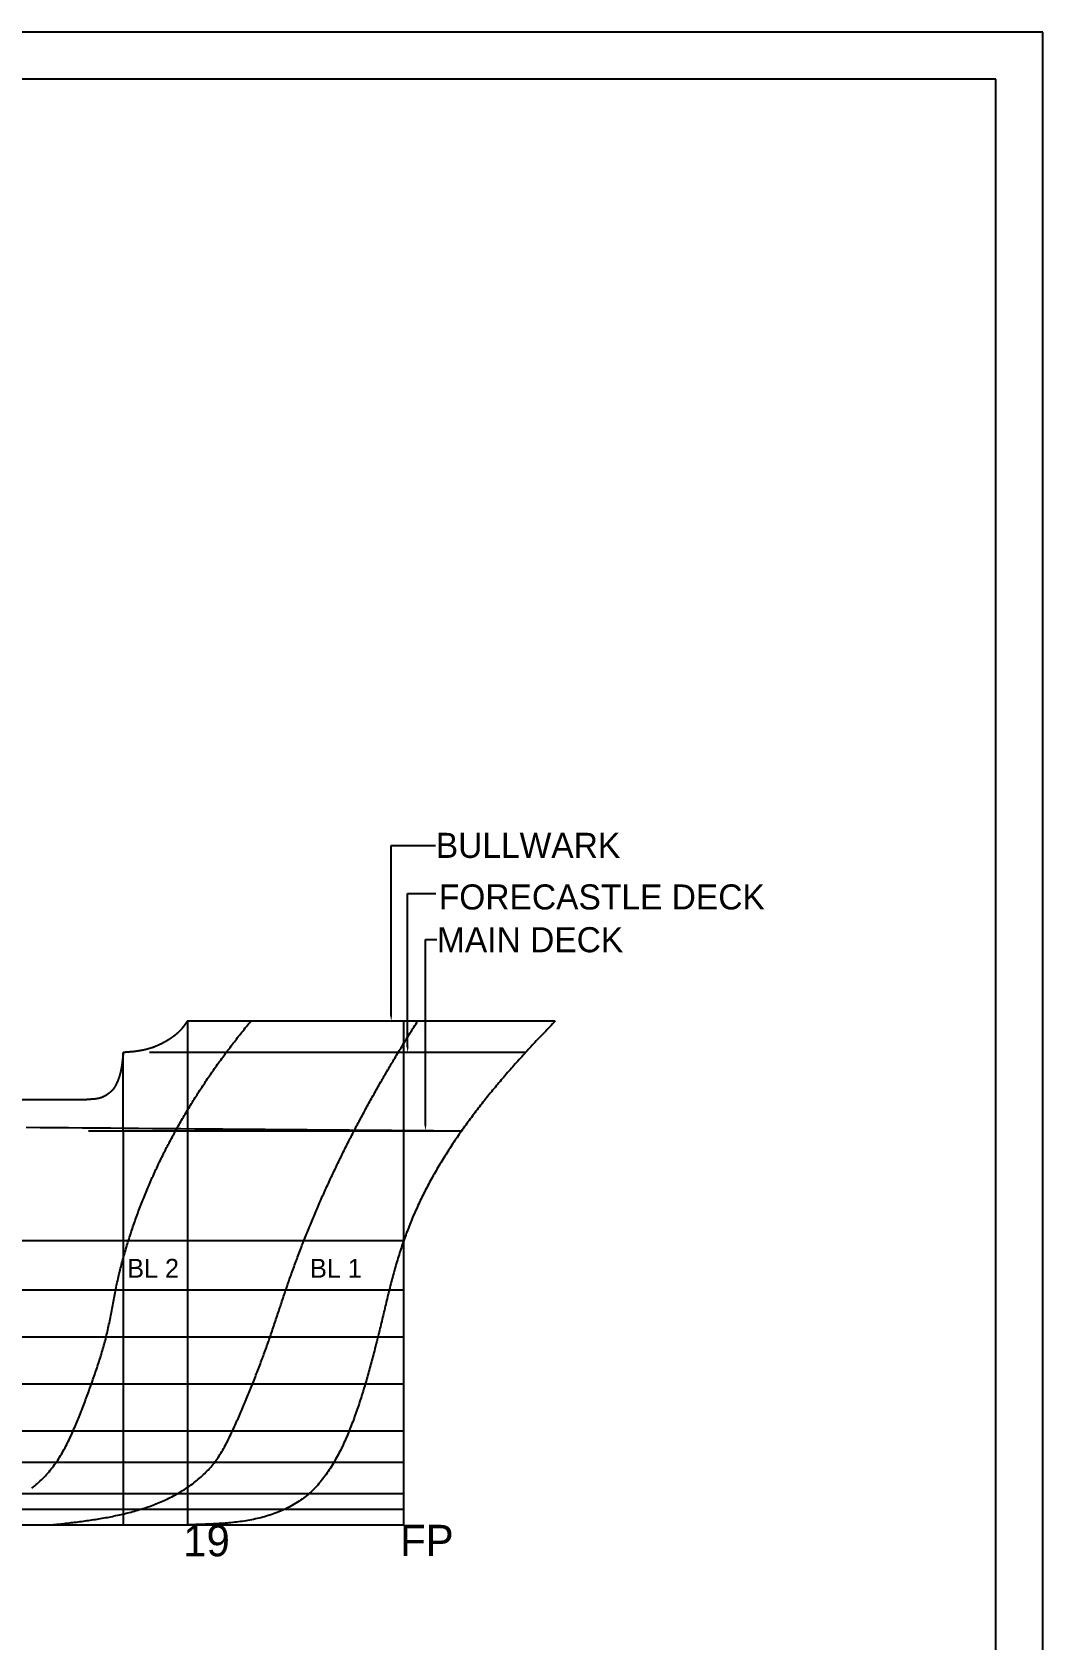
# Model space of a CAD drawing. Extents: x 3 to 181, y 2 to 128.
# Drawn here: x 149.1 to 181.3, y 76.7 to 128.1 of the extents above; entities that cross this region are included whole.
import ezdxf

# ---------------------------------------------------------------- set-up
doc = ezdxf.new("R2010")
doc.units = 0
doc.linetypes.add('ACAD_ISO02W100', pattern=[15, 12, -3])
doc.layers.get('0').update_dxf_attribs({"linetype": 'CONTINUOUS'})

# ---------------------------------------------------------------- blocks, each defined once
blk = doc.blocks.new('*U1011')
blk.add_text('MAIN DECK', height=0.8).set_placement((162.015, 98.691))
blk = doc.blocks.new('*U1012')
blk.add_text('FORECASTLE DECK', height=0.79998).set_placement((162.073, 100.056))
blk = doc.blocks.new('*U1013')
blk.add_text('BULLWARK', height=0.8).set_placement((161.978, 101.702))

msp = doc.modelspace()

# ---------------------------------------------------------------- linework, layer by layer
for p, q in [((181.343, 128.051), (2.993, 128.051)), ((181.343, 1.901), (181.343, 128.051)), ((179.843, 126.551), (4.493, 126.551)), ((179.843, 3.401), (179.843, 126.551)), ((165.791, 96.493), (154.048, 96.493)), ((154.073, 80.42), (154.073, 96.493)), ((160.955, 80.42), (160.955, 96.493)), ((152.009, 93.993), (152.009, 95.493)), ((152.009, 92.993), (152.009, 95.493)), ((105.901, 93.993), (150.847, 93.993)), ((152.009, 92.993), (152.009, 80.42)), ((105.901, 89.492), (160.955, 89.492)), ((105.901, 87.922), (160.955, 87.922)), ((105.901, 86.422), (160.955, 86.422)), ((105.901, 84.92), (160.955, 84.92)), ((105.901, 83.42), (160.955, 83.42)), ((105.901, 82.42), (160.955, 82.42)), ((105.901, 81.42), (160.955, 81.42)), ((105.901, 80.92), (160.955, 80.92)), ((105.901, 80.42), (160.955, 80.42))]:
    msp.add_line(p, q)
at = {"linetype": 'BYBLOCK'}
for p, q in [((160.555, 102.095), (161.97, 102.095)), ((161.08, 100.563), (161.983, 100.563)), ((161.648, 99.098), (162.008, 99.098))]:
    msp.add_line(p, q, dxfattribs=at)
at = {"linetype": 'ACAD_ISO02W100'}
for p, q in [((164.843, 95.493), (152.009, 95.493)), ((105.901, 92.993), (162.802, 92.993))]:
    msp.add_line(p, q, dxfattribs=at)
at = {"linetype": 'BYBLOCK'}
for points in [[(160.555, 96.673), (160.555, 102.095)], [(161.08, 95.673), (161.08, 100.563)], [(161.648, 93.173), (161.648, 99.098)]]:
    msp.add_lwpolyline(points, dxfattribs=at)
for points in [[(149.097, 81.595, 0), (149.143, 81.631, 0), (149.188, 81.667, 0), (149.232, 81.704, 0), (149.276, 81.742, 0), (149.319, 81.781, 0), (149.361, 81.82, 0), (149.403, 81.86, 0), (149.444, 81.901, 0), (149.484, 81.942, 0), (149.524, 81.984, 0), (149.563, 82.027, 0), (149.602, 82.07, 0), (149.64, 82.114, 0), (149.677, 82.159, 0), (149.713, 82.204, 0), (149.749, 82.249, 0), (149.784, 82.295, 0), (149.818, 82.342, 0), (149.852, 82.389, 0), (149.885, 82.436, 0), (149.917, 82.484, 0), (149.948, 82.532, 0), (149.979, 82.581, 0), (150.009, 82.629, 0), (150.039, 82.679, 0), (150.068, 82.728, 0), (150.096, 82.778, 0), (150.124, 82.829, 0), (150.151, 82.879, 0), (150.178, 82.93, 0), (150.204, 82.981, 0), (150.23, 83.032, 0), (150.255, 83.083, 0), (150.28, 83.135, 0), (150.305, 83.187, 0), (150.329, 83.239, 0), (150.353, 83.291, 0), (150.377, 83.343, 0), (150.401, 83.396, 0), (150.424, 83.448, 0), (150.447, 83.501, 0), (150.469, 83.553, 0), (150.492, 83.606, 0), (150.514, 83.659, 0), (150.536, 83.712, 0), (150.558, 83.765, 0), (150.58, 83.818, 0), (150.601, 83.871, 0), (150.623, 83.924, 0), (150.644, 83.977, 0), (150.665, 84.031, 0), (150.686, 84.084, 0), (150.706, 84.138, 0), (150.727, 84.191, 0), (150.747, 84.245, 0), (150.768, 84.298, 0), (150.788, 84.352, 0), (150.808, 84.406, 0), (150.828, 84.46, 0), (150.847, 84.513, 0), (150.867, 84.567, 0), (150.887, 84.621, 0), (150.906, 84.675, 0), (150.926, 84.729, 0), (150.945, 84.783, 0), (150.964, 84.837, 0), (150.984, 84.891, 0), (151.003, 84.945, 0), (151.022, 85, 0), (151.041, 85.054, 0), (151.06, 85.108, 0), (151.079, 85.162, 0), (151.098, 85.216, 0), (151.117, 85.271, 0), (151.135, 85.325, 0), (151.154, 85.379, 0), (151.172, 85.434, 0), (151.19, 85.488, 0), (151.208, 85.543, 0), (151.226, 85.597, 0), (151.244, 85.652, 0), (151.261, 85.707, 0), (151.278, 85.761, 0), (151.295, 85.816, 0), (151.312, 85.871, 0), (151.329, 85.926, 0), (151.345, 85.981, 0), (151.361, 86.036, 0), (151.377, 86.091, 0), (151.392, 86.146, 0), (151.407, 86.201, 0), (151.422, 86.257, 0), (151.437, 86.312, 0), (151.451, 86.368, 0), (151.465, 86.423, 0), (151.478, 86.479, 0), (151.491, 86.534, 0), (151.504, 86.59, 0), (151.517, 86.646, 0), (151.529, 86.702, 0), (151.541, 86.758, 0), (151.553, 86.814, 0), (151.565, 86.87, 0), (151.576, 86.926, 0), (151.587, 86.982, 0), (151.599, 87.038, 0), (151.609, 87.095, 0), (151.62, 87.151, 0), (151.631, 87.207, 0), (151.642, 87.264, 0), (151.652, 87.32, 0), (151.663, 87.376, 0), (151.674, 87.433, 0), (151.684, 87.489, 0), (151.695, 87.546, 0), (151.705, 87.602, 0), (151.716, 87.659, 0), (151.727, 87.715, 0), (151.738, 87.771, 0), (151.749, 87.828, 0), (151.76, 87.884, 0), (151.771, 87.94, 0), (151.783, 87.996, 0), (151.794, 88.053, 0), (151.806, 88.109, 0), (151.819, 88.165, 0), (151.831, 88.221, 0), (151.844, 88.277, 0), (151.856, 88.333, 0), (151.87, 88.389, 0), (151.883, 88.445, 0), (151.897, 88.501, 0), (151.91, 88.556, 0), (151.924, 88.612, 0), (151.939, 88.668, 0), (151.953, 88.723, 0), (151.968, 88.779, 0), (151.983, 88.834, 0), (151.998, 88.89, 0), (152.013, 88.945, 0), (152.028, 89, 0), (152.044, 89.055, 0), (152.06, 89.111, 0), (152.076, 89.166, 0), (152.092, 89.221, 0), (152.108, 89.275, 0), (152.125, 89.33, 0), (152.142, 89.385, 0), (152.158, 89.439, 0), (152.175, 89.494, 0), (152.193, 89.548, 0), (152.21, 89.603, 0), (152.227, 89.657, 0), (152.245, 89.711, 0), (152.263, 89.765, 0), (152.281, 89.819, 0), (152.299, 89.873, 0), (152.317, 89.927, 0), (152.336, 89.98, 0), (152.354, 90.034, 0), (152.373, 90.087, 0), (152.392, 90.141, 0), (152.411, 90.194, 0), (152.43, 90.247, 0), (152.449, 90.301, 0), (152.469, 90.354, 0), (152.488, 90.407, 0), (152.508, 90.46, 0), (152.528, 90.512, 0), (152.548, 90.565, 0), (152.568, 90.618, 0), (152.589, 90.67, 0), (152.609, 90.723, 0), (152.63, 90.775, 0), (152.651, 90.827, 0), (152.672, 90.879, 0), (152.693, 90.932, 0), (152.714, 90.984, 0), (152.735, 91.035, 0), (152.757, 91.087, 0), (152.779, 91.139, 0), (152.801, 91.191, 0), (152.823, 91.242, 0), (152.845, 91.294, 0), (152.867, 91.345, 0), (152.889, 91.397, 0), (152.912, 91.448, 0), (152.935, 91.499, 0), (152.957, 91.55, 0), (152.98, 91.601, 0), (153.003, 91.652, 0), (153.027, 91.703, 0), (153.05, 91.754, 0), (153.074, 91.805, 0), (153.097, 91.855, 0), (153.121, 91.906, 0), (153.145, 91.956, 0), (153.169, 92.006, 0), (153.193, 92.057, 0), (153.218, 92.107, 0), (153.242, 92.157, 0), (153.267, 92.207, 0), (153.292, 92.257, 0), (153.317, 92.307, 0), (153.342, 92.357, 0), (153.367, 92.406, 0), (153.392, 92.456, 0), (153.418, 92.506, 0), (153.443, 92.555, 0), (153.469, 92.604, 0), (153.495, 92.654, 0), (153.521, 92.703, 0), (153.547, 92.752, 0), (153.574, 92.801, 0), (153.6, 92.85, 0), (153.627, 92.899, 0), (153.653, 92.948, 0), (153.68, 92.997, 0), (153.707, 93.045, 0), (153.734, 93.094, 0), (153.761, 93.143, 0), (153.789, 93.191, 0), (153.816, 93.24, 0), (153.844, 93.288, 0), (153.871, 93.336, 0), (153.899, 93.384, 0), (153.927, 93.432, 0), (153.955, 93.48, 0), (153.984, 93.528, 0), (154.012, 93.576, 0), (154.04, 93.624, 0), (154.069, 93.671, 0), (154.098, 93.719, 0), (154.127, 93.767, 0), (154.156, 93.814, 0), (154.185, 93.862, 0), (154.214, 93.909, 0), (154.243, 93.956, 0), (154.273, 94.003, 0), (154.303, 94.051, 0), (154.332, 94.098, 0), (154.362, 94.145, 0), (154.392, 94.192, 0), (154.422, 94.238, 0), (154.453, 94.285, 0), (154.483, 94.332, 0), (154.513, 94.378, 0), (154.544, 94.425, 0), (154.575, 94.471, 0), (154.606, 94.518, 0), (154.637, 94.564, 0), (154.668, 94.61, 0), (154.699, 94.657, 0), (154.73, 94.703, 0), (154.762, 94.749, 0), (154.793, 94.795, 0), (154.825, 94.841, 0), (154.857, 94.886, 0), (154.889, 94.932, 0), (154.921, 94.978, 0), (154.953, 95.024, 0), (154.985, 95.069, 0), (155.018, 95.115, 0), (155.05, 95.16, 0), (155.083, 95.206, 0), (155.116, 95.251, 0), (155.148, 95.296, 0), (155.181, 95.341, 0), (155.214, 95.386, 0), (155.248, 95.431, 0), (155.281, 95.476, 0), (155.314, 95.521, 0), (155.348, 95.566, 0), (155.382, 95.611, 0), (155.415, 95.655, 0), (155.449, 95.7, 0), (155.483, 95.745, 0), (155.517, 95.789, 0), (155.552, 95.834, 0), (155.586, 95.878, 0), (155.62, 95.922, 0), (155.655, 95.967, 0), (155.689, 96.011, 0), (155.724, 96.055, 0), (155.759, 96.099, 0), (155.794, 96.143, 0), (155.829, 96.187, 0), (155.864, 96.231, 0), (155.9, 96.275, 0), (155.935, 96.318, 0), (155.971, 96.362, 0), (156.006, 96.406, 0), (156.042, 96.449, 0), (156.078, 96.493, 0)], [(149.736, 80.42, 0), (149.792, 80.426, 0), (149.847, 80.432, 0), (149.903, 80.438, 0), (149.958, 80.444, 0), (150.014, 80.451, 0), (150.069, 80.457, 0), (150.125, 80.463, 0), (150.181, 80.47, 0), (150.236, 80.476, 0), (150.292, 80.483, 0), (150.347, 80.489, 0), (150.403, 80.496, 0), (150.458, 80.503, 0), (150.513, 80.51, 0), (150.569, 80.517, 0), (150.624, 80.524, 0), (150.68, 80.531, 0), (150.735, 80.538, 0), (150.79, 80.546, 0), (150.845, 80.553, 0), (150.901, 80.561, 0), (150.956, 80.569, 0), (151.011, 80.577, 0), (151.066, 80.586, 0), (151.121, 80.594, 0), (151.176, 80.603, 0), (151.231, 80.612, 0), (151.286, 80.621, 0), (151.34, 80.63, 0), (151.395, 80.639, 0), (151.45, 80.649, 0), (151.504, 80.659, 0), (151.559, 80.669, 0), (151.613, 80.68, 0), (151.668, 80.691, 0), (151.722, 80.702, 0), (151.776, 80.713, 0), (151.831, 80.725, 0), (151.885, 80.737, 0), (151.939, 80.749, 0), (151.993, 80.761, 0), (152.047, 80.774, 0), (152.101, 80.787, 0), (152.154, 80.8, 0), (152.208, 80.814, 0), (152.261, 80.829, 0), (152.315, 80.843, 0), (152.368, 80.858, 0), (152.421, 80.873, 0), (152.475, 80.889, 0), (152.528, 80.905, 0), (152.581, 80.921, 0), (152.633, 80.938, 0), (152.686, 80.955, 0), (152.739, 80.972, 0), (152.791, 80.99, 0), (152.844, 81.009, 0), (152.896, 81.028, 0), (152.948, 81.047, 0), (153, 81.067, 0), (153.052, 81.087, 0), (153.103, 81.108, 0), (153.155, 81.129, 0), (153.206, 81.151, 0), (153.257, 81.173, 0), (153.308, 81.196, 0), (153.358, 81.219, 0), (153.409, 81.243, 0), (153.459, 81.267, 0), (153.509, 81.292, 0), (153.559, 81.317, 0), (153.608, 81.343, 0), (153.657, 81.37, 0), (153.706, 81.397, 0), (153.755, 81.424, 0), (153.803, 81.453, 0), (153.852, 81.481, 0), (153.899, 81.511, 0), (153.947, 81.541, 0), (153.994, 81.571, 0), (154.041, 81.602, 0), (154.087, 81.634, 0), (154.133, 81.666, 0), (154.179, 81.699, 0), (154.224, 81.733, 0), (154.268, 81.767, 0), (154.312, 81.801, 0), (154.356, 81.837, 0), (154.399, 81.873, 0), (154.442, 81.909, 0), (154.484, 81.946, 0), (154.525, 81.984, 0), (154.566, 82.022, 0), (154.606, 82.06, 0), (154.645, 82.1, 0), (154.684, 82.14, 0), (154.723, 82.18, 0), (154.76, 82.221, 0), (154.797, 82.263, 0), (154.833, 82.305, 0), (154.868, 82.348, 0), (154.903, 82.391, 0), (154.936, 82.436, 0), (154.969, 82.48, 0), (155.001, 82.525, 0), (155.033, 82.571, 0), (155.063, 82.617, 0), (155.093, 82.664, 0), (155.123, 82.711, 0), (155.151, 82.758, 0), (155.18, 82.806, 0), (155.207, 82.855, 0), (155.234, 82.903, 0), (155.261, 82.952, 0), (155.287, 83.001, 0), (155.313, 83.051, 0), (155.339, 83.1, 0), (155.364, 83.15, 0), (155.388, 83.2, 0), (155.413, 83.251, 0), (155.437, 83.301, 0), (155.461, 83.351, 0), (155.485, 83.402, 0), (155.508, 83.453, 0), (155.532, 83.503, 0), (155.555, 83.554, 0), (155.578, 83.604, 0), (155.601, 83.655, 0), (155.624, 83.706, 0), (155.647, 83.757, 0), (155.67, 83.807, 0), (155.692, 83.858, 0), (155.715, 83.909, 0), (155.737, 83.96, 0), (155.759, 84.011, 0), (155.781, 84.062, 0), (155.803, 84.113, 0), (155.825, 84.164, 0), (155.846, 84.215, 0), (155.868, 84.266, 0), (155.889, 84.317, 0), (155.911, 84.369, 0), (155.932, 84.42, 0), (155.953, 84.471, 0), (155.975, 84.522, 0), (155.996, 84.574, 0), (156.016, 84.625, 0), (156.037, 84.677, 0), (156.058, 84.728, 0), (156.079, 84.779, 0), (156.099, 84.831, 0), (156.12, 84.882, 0), (156.141, 84.934, 0), (156.161, 84.986, 0), (156.181, 85.037, 0), (156.202, 85.089, 0), (156.222, 85.141, 0), (156.242, 85.192, 0), (156.262, 85.244, 0), (156.282, 85.296, 0), (156.302, 85.348, 0), (156.322, 85.4, 0), (156.342, 85.452, 0), (156.361, 85.503, 0), (156.381, 85.555, 0), (156.401, 85.608, 0), (156.42, 85.659, 0), (156.44, 85.712, 0), (156.459, 85.764, 0), (156.478, 85.816, 0), (156.497, 85.868, 0), (156.516, 85.92, 0), (156.535, 85.972, 0), (156.554, 86.025, 0), (156.573, 86.077, 0), (156.592, 86.129, 0), (156.61, 86.182, 0), (156.629, 86.234, 0), (156.647, 86.286, 0), (156.666, 86.339, 0), (156.684, 86.391, 0), (156.702, 86.444, 0), (156.72, 86.496, 0), (156.738, 86.549, 0), (156.756, 86.601, 0), (156.774, 86.654, 0), (156.792, 86.707, 0), (156.81, 86.759, 0), (156.827, 86.812, 0), (156.845, 86.865, 0), (156.862, 86.917, 0), (156.88, 86.97, 0), (156.897, 87.023, 0), (156.915, 87.076, 0), (156.932, 87.128, 0), (156.95, 87.181, 0), (156.967, 87.234, 0), (156.985, 87.287, 0), (157.002, 87.339, 0), (157.019, 87.392, 0), (157.037, 87.445, 0), (157.054, 87.498, 0), (157.072, 87.55, 0), (157.089, 87.603, 0), (157.107, 87.656, 0), (157.125, 87.708, 0), (157.142, 87.761, 0), (157.16, 87.814, 0), (157.178, 87.866, 0), (157.196, 87.919, 0), (157.214, 87.971, 0), (157.232, 88.024, 0), (157.25, 88.076, 0), (157.268, 88.129, 0), (157.287, 88.182, 0), (157.305, 88.234, 0), (157.323, 88.286, 0), (157.342, 88.339, 0), (157.36, 88.391, 0), (157.379, 88.444, 0), (157.398, 88.496, 0), (157.417, 88.548, 0), (157.436, 88.6, 0), (157.455, 88.653, 0), (157.474, 88.705, 0), (157.493, 88.757, 0), (157.512, 88.809, 0), (157.531, 88.861, 0), (157.551, 88.913, 0), (157.57, 88.965, 0), (157.59, 89.017, 0), (157.61, 89.069, 0), (157.629, 89.121, 0), (157.649, 89.173, 0), (157.669, 89.225, 0), (157.689, 89.277, 0), (157.709, 89.328, 0), (157.729, 89.38, 0), (157.749, 89.432, 0), (157.77, 89.483, 0), (157.79, 89.535, 0), (157.81, 89.587, 0), (157.831, 89.638, 0), (157.852, 89.69, 0), (157.872, 89.741, 0), (157.893, 89.792, 0), (157.914, 89.844, 0), (157.935, 89.895, 0), (157.956, 89.946, 0), (157.977, 89.998, 0), (157.998, 90.049, 0), (158.019, 90.1, 0), (158.041, 90.151, 0), (158.062, 90.202, 0), (158.083, 90.253, 0), (158.105, 90.304, 0), (158.127, 90.355, 0), (158.148, 90.406, 0), (158.17, 90.457, 0), (158.192, 90.508, 0), (158.214, 90.558, 0), (158.236, 90.609, 0), (158.258, 90.66, 0), (158.28, 90.711, 0), (158.302, 90.761, 0), (158.325, 90.812, 0), (158.347, 90.862, 0), (158.369, 90.913, 0), (158.392, 90.963, 0), (158.415, 91.014, 0), (158.437, 91.064, 0), (158.46, 91.115, 0), (158.483, 91.165, 0), (158.506, 91.215, 0), (158.529, 91.266, 0), (158.552, 91.316, 0), (158.575, 91.366, 0), (158.598, 91.416, 0), (158.621, 91.466, 0), (158.645, 91.516, 0), (158.668, 91.566, 0), (158.692, 91.616, 0), (158.715, 91.666, 0), (158.739, 91.716, 0), (158.763, 91.766, 0), (158.786, 91.816, 0), (158.81, 91.866, 0), (158.834, 91.915, 0), (158.858, 91.965, 0), (158.882, 92.015, 0), (158.906, 92.065, 0), (158.93, 92.114, 0), (158.955, 92.164, 0), (158.979, 92.213, 0), (159.003, 92.263, 0), (159.028, 92.312, 0), (159.052, 92.362, 0), (159.077, 92.411, 0), (159.102, 92.461, 0), (159.127, 92.51, 0), (159.151, 92.559, 0), (159.176, 92.609, 0), (159.201, 92.658, 0), (159.226, 92.707, 0), (159.251, 92.756, 0), (159.276, 92.805, 0), (159.302, 92.854, 0), (159.327, 92.903, 0), (159.352, 92.952, 0), (159.378, 93.001, 0), (159.403, 93.05, 0), (159.429, 93.099, 0), (159.454, 93.148, 0), (159.48, 93.197, 0), (159.506, 93.246, 0), (159.532, 93.295, 0), (159.557, 93.343, 0), (159.583, 93.392, 0), (159.609, 93.441, 0), (159.636, 93.49, 0), (159.662, 93.538, 0), (159.688, 93.587, 0), (159.714, 93.635, 0), (159.74, 93.684, 0), (159.767, 93.732, 0), (159.793, 93.781, 0), (159.82, 93.829, 0), (159.846, 93.877, 0), (159.873, 93.926, 0), (159.9, 93.974, 0), (159.927, 94.022, 0), (159.953, 94.071, 0), (159.98, 94.119, 0), (160.007, 94.167, 0), (160.034, 94.215, 0), (160.061, 94.264, 0), (160.088, 94.312, 0), (160.116, 94.36, 0), (160.143, 94.408, 0), (160.17, 94.456, 0), (160.198, 94.504, 0), (160.225, 94.552, 0), (160.252, 94.6, 0), (160.28, 94.648, 0), (160.308, 94.695, 0), (160.335, 94.743, 0), (160.363, 94.791, 0), (160.391, 94.839, 0), (160.419, 94.887, 0), (160.447, 94.934, 0), (160.475, 94.982, 0), (160.503, 95.03, 0), (160.531, 95.077, 0), (160.559, 95.125, 0), (160.587, 95.172, 0), (160.615, 95.22, 0), (160.644, 95.267, 0), (160.672, 95.315, 0), (160.7, 95.362, 0), (160.729, 95.41, 0), (160.757, 95.457, 0), (160.786, 95.504, 0), (160.815, 95.552, 0), (160.843, 95.599, 0), (160.872, 95.646, 0), (160.901, 95.694, 0), (160.93, 95.741, 0), (160.959, 95.788, 0), (160.988, 95.835, 0), (161.017, 95.882, 0), (161.046, 95.93, 0), (161.075, 95.976, 0), (161.104, 96.024, 0), (161.133, 96.071, 0), (161.163, 96.118, 0), (161.192, 96.165, 0), (161.221, 96.212, 0), (161.251, 96.258, 0), (161.28, 96.305, 0), (161.31, 96.352, 0), (161.339, 96.399, 0), (161.369, 96.446, 0), (161.399, 96.493, 0)], [(154.048, 96.493, 0), (154.044, 96.486, 0), (154.04, 96.48, 0), (154.036, 96.474, 0), (154.032, 96.468, 0), (154.028, 96.462, 0), (154.024, 96.455, 0), (154.02, 96.449, 0), (154.016, 96.443, 0), (154.012, 96.437, 0), (154.008, 96.43, 0), (154.003, 96.424, 0), (153.999, 96.418, 0), (153.995, 96.412, 0), (153.991, 96.406, 0), (153.987, 96.4, 0), (153.983, 96.393, 0), (153.979, 96.387, 0), (153.974, 96.381, 0), (153.97, 96.375, 0), (153.966, 96.369, 0), (153.962, 96.363, 0), (153.957, 96.357, 0), (153.953, 96.351, 0), (153.949, 96.345, 0), (153.944, 96.339, 0), (153.94, 96.333, 0), (153.936, 96.327, 0), (153.931, 96.321, 0), (153.927, 96.315, 0), (153.922, 96.309, 0), (153.918, 96.303, 0), (153.913, 96.297, 0), (153.909, 96.291, 0), (153.904, 96.285, 0), (153.9, 96.28, 0), (153.895, 96.274, 0), (153.89, 96.268, 0), (153.886, 96.262, 0), (153.881, 96.257, 0), (153.876, 96.251, 0), (153.871, 96.245, 0), (153.866, 96.24, 0), (153.862, 96.234, 0), (153.857, 96.229, 0), (153.852, 96.223, 0), (153.847, 96.218, 0), (153.842, 96.212, 0), (153.837, 96.207, 0), (153.832, 96.201, 0), (153.827, 96.196, 0), (153.821, 96.19, 0), (153.816, 96.185, 0), (153.811, 96.18, 0), (153.806, 96.174, 0), (153.801, 96.169, 0), (153.795, 96.164, 0), (153.79, 96.159, 0), (153.785, 96.153, 0), (153.779, 96.148, 0), (153.774, 96.143, 0), (153.769, 96.138, 0), (153.763, 96.133, 0), (153.758, 96.128, 0), (153.752, 96.123, 0), (153.747, 96.118, 0), (153.741, 96.113, 0), (153.736, 96.108, 0), (153.73, 96.103, 0), (153.725, 96.098, 0), (153.719, 96.093, 0), (153.713, 96.088, 0), (153.708, 96.083, 0), (153.702, 96.079, 0), (153.696, 96.074, 0), (153.691, 96.069, 0), (153.685, 96.064, 0), (153.679, 96.059, 0), (153.673, 96.055, 0), (153.668, 96.05, 0), (153.662, 96.045, 0), (153.656, 96.041, 0), (153.65, 96.036, 0), (153.644, 96.032, 0), (153.638, 96.027, 0), (153.632, 96.022, 0), (153.627, 96.018, 0), (153.621, 96.013, 0), (153.615, 96.009, 0), (153.609, 96.005, 0), (153.603, 96, 0), (153.597, 95.996, 0), (153.591, 95.991, 0), (153.585, 95.987, 0), (153.579, 95.983, 0), (153.573, 95.978, 0), (153.566, 95.974, 0), (153.56, 95.97, 0), (153.554, 95.966, 0), (153.548, 95.961, 0), (153.542, 95.957, 0), (153.536, 95.953, 0), (153.53, 95.949, 0), (153.524, 95.945, 0), (153.517, 95.941, 0), (153.511, 95.937, 0), (153.505, 95.933, 0), (153.499, 95.928, 0), (153.493, 95.924, 0), (153.486, 95.92, 0), (153.48, 95.916, 0), (153.474, 95.912, 0), (153.468, 95.909, 0), (153.461, 95.904, 0), (153.455, 95.901, 0), (153.449, 95.897, 0), (153.442, 95.893, 0), (153.436, 95.889, 0), (153.43, 95.885, 0), (153.423, 95.881, 0), (153.417, 95.877, 0), (153.411, 95.874, 0), (153.404, 95.87, 0), (153.398, 95.866, 0), (153.391, 95.862, 0), (153.385, 95.859, 0), (153.379, 95.855, 0), (153.372, 95.851, 0), (153.366, 95.847, 0), (153.359, 95.844, 0), (153.353, 95.84, 0), (153.346, 95.836, 0), (153.34, 95.833, 0), (153.333, 95.829, 0), (153.327, 95.826, 0), (153.32, 95.822, 0), (153.314, 95.818, 0), (153.307, 95.815, 0), (153.301, 95.811, 0), (153.294, 95.808, 0), (153.288, 95.804, 0), (153.281, 95.801, 0), (153.275, 95.797, 0), (153.268, 95.794, 0), (153.262, 95.79, 0), (153.255, 95.787, 0), (153.248, 95.783, 0), (153.242, 95.78, 0), (153.235, 95.776, 0), (153.229, 95.773, 0), (153.222, 95.77, 0), (153.215, 95.766, 0), (153.209, 95.763, 0), (153.202, 95.76, 0), (153.195, 95.756, 0), (153.189, 95.753, 0), (153.182, 95.75, 0), (153.175, 95.747, 0), (153.169, 95.743, 0), (153.162, 95.74, 0), (153.155, 95.737, 0), (153.149, 95.734, 0), (153.142, 95.731, 0), (153.135, 95.728, 0), (153.128, 95.724, 0), (153.122, 95.721, 0), (153.115, 95.718, 0), (153.108, 95.715, 0), (153.101, 95.712, 0), (153.095, 95.709, 0), (153.088, 95.706, 0), (153.081, 95.703, 0), (153.074, 95.7, 0), (153.067, 95.698, 0), (153.06, 95.695, 0), (153.054, 95.692, 0), (153.047, 95.689, 0), (153.04, 95.686, 0), (153.033, 95.683, 0), (153.026, 95.681, 0), (153.019, 95.678, 0), (153.012, 95.675, 0), (153.005, 95.672, 0), (152.998, 95.67, 0), (152.991, 95.667, 0), (152.984, 95.665, 0), (152.978, 95.662, 0), (152.971, 95.659, 0), (152.964, 95.657, 0), (152.957, 95.654, 0), (152.95, 95.652, 0), (152.943, 95.649, 0), (152.936, 95.647, 0), (152.929, 95.644, 0), (152.922, 95.642, 0), (152.915, 95.64, 0), (152.907, 95.637, 0), (152.9, 95.635, 0), (152.893, 95.633, 0), (152.886, 95.63, 0), (152.879, 95.628, 0), (152.872, 95.626, 0), (152.865, 95.624, 0), (152.858, 95.621, 0), (152.851, 95.619, 0), (152.844, 95.617, 0), (152.837, 95.615, 0), (152.829, 95.613, 0), (152.822, 95.611, 0), (152.815, 95.609, 0), (152.808, 95.607, 0), (152.801, 95.605, 0), (152.794, 95.603, 0), (152.787, 95.601, 0), (152.779, 95.599, 0), (152.772, 95.597, 0), (152.765, 95.595, 0), (152.758, 95.593, 0), (152.751, 95.591, 0), (152.743, 95.59, 0), (152.736, 95.588, 0), (152.729, 95.586, 0), (152.722, 95.584, 0), (152.715, 95.582, 0), (152.707, 95.581, 0), (152.7, 95.579, 0), (152.693, 95.577, 0), (152.686, 95.576, 0), (152.678, 95.574, 0), (152.671, 95.572, 0), (152.664, 95.571, 0), (152.657, 95.569, 0), (152.649, 95.568, 0), (152.642, 95.566, 0), (152.635, 95.565, 0), (152.627, 95.563, 0), (152.62, 95.562, 0), (152.613, 95.56, 0), (152.606, 95.559, 0), (152.598, 95.557, 0), (152.591, 95.556, 0), (152.584, 95.555, 0), (152.576, 95.553, 0), (152.569, 95.552, 0), (152.562, 95.551, 0), (152.554, 95.549, 0), (152.547, 95.548, 0), (152.54, 95.547, 0), (152.533, 95.546, 0), (152.525, 95.544, 0), (152.518, 95.543, 0), (152.511, 95.542, 0), (152.503, 95.541, 0), (152.496, 95.54, 0), (152.489, 95.538, 0), (152.481, 95.537, 0), (152.474, 95.536, 0), (152.467, 95.535, 0), (152.459, 95.534, 0), (152.452, 95.533, 0), (152.444, 95.532, 0), (152.437, 95.531, 0), (152.43, 95.53, 0), (152.422, 95.529, 0), (152.415, 95.528, 0), (152.408, 95.527, 0), (152.4, 95.526, 0), (152.393, 95.525, 0), (152.386, 95.524, 0), (152.378, 95.524, 0), (152.371, 95.523, 0), (152.363, 95.522, 0), (152.356, 95.521, 0), (152.349, 95.52, 0), (152.341, 95.519, 0), (152.334, 95.518, 0), (152.327, 95.518, 0), (152.319, 95.517, 0), (152.312, 95.516, 0), (152.304, 95.515, 0), (152.297, 95.515, 0), (152.29, 95.514, 0), (152.282, 95.513, 0), (152.275, 95.513, 0), (152.268, 95.512, 0), (152.26, 95.511, 0), (152.253, 95.51, 0), (152.245, 95.51, 0), (152.238, 95.509, 0), (152.231, 95.509, 0), (152.223, 95.508, 0), (152.216, 95.507, 0), (152.208, 95.507, 0), (152.201, 95.506, 0), (152.194, 95.505, 0), (152.186, 95.505, 0), (152.179, 95.504, 0), (152.171, 95.504, 0), (152.164, 95.503, 0), (152.157, 95.503, 0), (152.149, 95.502, 0), (152.142, 95.502, 0), (152.134, 95.501, 0), (152.127, 95.501, 0), (152.12, 95.5, 0), (152.112, 95.499, 0), (152.105, 95.499, 0), (152.097, 95.499, 0), (152.09, 95.498, 0), (152.083, 95.498, 0), (152.075, 95.497, 0), (152.068, 95.496, 0), (152.06, 95.496, 0), (152.053, 95.496, 0), (152.046, 95.495, 0), (152.038, 95.495, 0), (152.031, 95.494, 0), (152.023, 95.494, 0), (152.016, 95.493, 0), (152.009, 95.493, 0)], [(165.791, 96.493, 0), (165.747, 96.448, 0), (165.703, 96.403, 0), (165.66, 96.358, 0), (165.616, 96.313, 0), (165.573, 96.268, 0), (165.529, 96.223, 0), (165.486, 96.177, 0), (165.442, 96.132, 0), (165.399, 96.087, 0), (165.356, 96.042, 0), (165.313, 95.996, 0), (165.27, 95.951, 0), (165.227, 95.906, 0), (165.184, 95.86, 0), (165.142, 95.815, 0), (165.099, 95.769, 0), (165.057, 95.724, 0), (165.014, 95.678, 0), (164.972, 95.633, 0), (164.93, 95.587, 0), (164.888, 95.541, 0), (164.845, 95.496, 0), (164.804, 95.45, 0), (164.762, 95.404, 0), (164.72, 95.358, 0), (164.678, 95.312, 0), (164.637, 95.266, 0), (164.595, 95.22, 0), (164.554, 95.174, 0), (164.513, 95.127, 0), (164.472, 95.081, 0), (164.431, 95.035, 0), (164.39, 94.989, 0), (164.349, 94.942, 0), (164.308, 94.896, 0), (164.268, 94.849, 0), (164.227, 94.802, 0), (164.187, 94.756, 0), (164.147, 94.709, 0), (164.107, 94.662, 0), (164.067, 94.616, 0), (164.027, 94.569, 0), (163.988, 94.522, 0), (163.948, 94.475, 0), (163.909, 94.428, 0), (163.869, 94.38, 0), (163.83, 94.333, 0), (163.791, 94.286, 0), (163.752, 94.239, 0), (163.714, 94.191, 0), (163.675, 94.144, 0), (163.636, 94.096, 0), (163.598, 94.049, 0), (163.56, 94.001, 0), (163.522, 93.953, 0), (163.484, 93.905, 0), (163.446, 93.857, 0), (163.409, 93.809, 0), (163.371, 93.761, 0), (163.334, 93.713, 0), (163.297, 93.665, 0), (163.26, 93.617, 0), (163.223, 93.568, 0), (163.187, 93.52, 0), (163.15, 93.471, 0), (163.114, 93.423, 0), (163.078, 93.374, 0), (163.042, 93.325, 0), (163.006, 93.276, 0), (162.97, 93.228, 0), (162.935, 93.178, 0), (162.899, 93.129, 0), (162.864, 93.08, 0), (162.829, 93.031, 0), (162.794, 92.982, 0), (162.76, 92.932, 0), (162.725, 92.883, 0), (162.691, 92.833, 0), (162.657, 92.783, 0), (162.623, 92.734, 0), (162.589, 92.684, 0), (162.556, 92.634, 0), (162.522, 92.584, 0), (162.489, 92.533, 0), (162.456, 92.483, 0), (162.423, 92.433, 0), (162.391, 92.382, 0), (162.359, 92.332, 0), (162.326, 92.281, 0), (162.294, 92.23, 0), (162.262, 92.18, 0), (162.231, 92.129, 0), (162.199, 92.078, 0), (162.168, 92.026, 0), (162.137, 91.975, 0), (162.106, 91.924, 0), (162.076, 91.872, 0), (162.045, 91.821, 0), (162.015, 91.769, 0), (161.985, 91.718, 0), (161.956, 91.666, 0), (161.926, 91.614, 0), (161.897, 91.562, 0), (161.868, 91.509, 0), (161.839, 91.457, 0), (161.81, 91.405, 0), (161.782, 91.352, 0), (161.753, 91.3, 0), (161.725, 91.247, 0), (161.698, 91.194, 0), (161.67, 91.141, 0), (161.643, 91.088, 0), (161.616, 91.035, 0), (161.589, 90.982, 0), (161.562, 90.928, 0), (161.536, 90.875, 0), (161.51, 90.821, 0), (161.484, 90.767, 0), (161.458, 90.713, 0), (161.433, 90.66, 0), (161.407, 90.606, 0), (161.383, 90.551, 0), (161.358, 90.497, 0), (161.333, 90.442, 0), (161.309, 90.388, 0), (161.285, 90.333, 0), (161.261, 90.278, 0), (161.238, 90.223, 0), (161.215, 90.168, 0), (161.192, 90.113, 0), (161.169, 90.058, 0), (161.147, 90.002, 0), (161.125, 89.947, 0), (161.103, 89.891, 0), (161.081, 89.835, 0), (161.06, 89.779, 0), (161.038, 89.723, 0), (161.018, 89.667, 0), (160.997, 89.61, 0), (160.977, 89.554, 0), (160.957, 89.497, 0), (160.937, 89.44, 0), (160.917, 89.383, 0), (160.898, 89.326, 0), (160.879, 89.269, 0), (160.86, 89.212, 0), (160.842, 89.155, 0), (160.824, 89.097, 0), (160.806, 89.04, 0), (160.788, 88.982, 0), (160.77, 88.924, 0), (160.753, 88.866, 0), (160.735, 88.808, 0), (160.718, 88.75, 0), (160.702, 88.692, 0), (160.685, 88.633, 0), (160.669, 88.575, 0), (160.652, 88.516, 0), (160.636, 88.458, 0), (160.62, 88.399, 0), (160.604, 88.341, 0), (160.589, 88.282, 0), (160.573, 88.223, 0), (160.558, 88.164, 0), (160.542, 88.105, 0), (160.527, 88.046, 0), (160.512, 87.987, 0), (160.497, 87.928, 0), (160.482, 87.869, 0), (160.468, 87.809, 0), (160.453, 87.75, 0), (160.438, 87.691, 0), (160.424, 87.632, 0), (160.409, 87.572, 0), (160.395, 87.513, 0), (160.38, 87.454, 0), (160.366, 87.394, 0), (160.352, 87.335, 0), (160.338, 87.275, 0), (160.323, 87.216, 0), (160.309, 87.156, 0), (160.295, 87.097, 0), (160.281, 87.038, 0), (160.267, 86.978, 0), (160.252, 86.919, 0), (160.238, 86.859, 0), (160.224, 86.8, 0), (160.21, 86.741, 0), (160.195, 86.681, 0), (160.181, 86.622, 0), (160.167, 86.563, 0), (160.152, 86.504, 0), (160.138, 86.444, 0), (160.123, 86.385, 0), (160.108, 86.326, 0), (160.094, 86.267, 0), (160.079, 86.208, 0), (160.064, 86.149, 0), (160.049, 86.09, 0), (160.034, 86.031, 0), (160.019, 85.972, 0), (160.004, 85.913, 0), (159.989, 85.854, 0), (159.973, 85.795, 0), (159.958, 85.737, 0), (159.942, 85.678, 0), (159.926, 85.619, 0), (159.911, 85.561, 0), (159.895, 85.502, 0), (159.879, 85.443, 0), (159.863, 85.385, 0), (159.846, 85.326, 0), (159.83, 85.268, 0), (159.813, 85.209, 0), (159.797, 85.151, 0), (159.78, 85.092, 0), (159.763, 85.034, 0), (159.746, 84.976, 0), (159.729, 84.917, 0), (159.712, 84.859, 0), (159.694, 84.801, 0), (159.677, 84.743, 0), (159.659, 84.684, 0), (159.641, 84.626, 0), (159.623, 84.568, 0), (159.605, 84.51, 0), (159.586, 84.452, 0), (159.567, 84.394, 0), (159.549, 84.337, 0), (159.53, 84.279, 0), (159.51, 84.221, 0), (159.491, 84.163, 0), (159.471, 84.106, 0), (159.451, 84.048, 0), (159.431, 83.991, 0), (159.411, 83.934, 0), (159.39, 83.876, 0), (159.369, 83.819, 0), (159.348, 83.762, 0), (159.327, 83.705, 0), (159.305, 83.649, 0), (159.283, 83.592, 0), (159.261, 83.535, 0), (159.239, 83.479, 0), (159.216, 83.422, 0), (159.193, 83.366, 0), (159.17, 83.31, 0), (159.146, 83.254, 0), (159.122, 83.198, 0), (159.098, 83.142, 0), (159.073, 83.087, 0), (159.048, 83.032, 0), (159.023, 82.976, 0), (158.997, 82.921, 0), (158.97, 82.867, 0), (158.944, 82.812, 0), (158.916, 82.758, 0), (158.889, 82.703, 0), (158.86, 82.65, 0), (158.832, 82.596, 0), (158.802, 82.542, 0), (158.773, 82.489, 0), (158.742, 82.436, 0), (158.712, 82.383, 0), (158.68, 82.331, 0), (158.648, 82.279, 0), (158.615, 82.227, 0), (158.582, 82.176, 0), (158.548, 82.125, 0), (158.514, 82.074, 0), (158.478, 82.024, 0), (158.442, 81.975, 0), (158.406, 81.926, 0), (158.369, 81.877, 0), (158.331, 81.83, 0), (158.292, 81.783, 0), (158.252, 81.736, 0), (158.212, 81.69, 0), (158.171, 81.645, 0), (158.129, 81.601, 0), (158.086, 81.558, 0), (158.043, 81.515, 0), (157.999, 81.473, 0), (157.953, 81.432, 0), (157.907, 81.392, 0), (157.86, 81.353, 0), (157.813, 81.315, 0), (157.764, 81.278, 0), (157.715, 81.242, 0), (157.665, 81.207, 0), (157.615, 81.172, 0), (157.564, 81.139, 0), (157.512, 81.106, 0), (157.46, 81.075, 0), (157.407, 81.044, 0), (157.353, 81.015, 0), (157.3, 80.986, 0), (157.246, 80.958, 0), (157.191, 80.931, 0), (157.136, 80.906, 0), (157.081, 80.881, 0), (157.026, 80.857, 0), (156.97, 80.834, 0), (156.914, 80.811, 0), (156.858, 80.79, 0), (156.802, 80.769, 0), (156.745, 80.75, 0), (156.688, 80.731, 0), (156.63, 80.713, 0), (156.573, 80.695, 0), (156.515, 80.679, 0), (156.457, 80.663, 0), (156.399, 80.648, 0), (156.34, 80.633, 0), (156.282, 80.62, 0), (156.223, 80.606, 0), (156.164, 80.594, 0), (156.104, 80.582, 0), (156.045, 80.571, 0), (155.985, 80.56, 0), (155.925, 80.55, 0), (155.865, 80.54, 0), (155.805, 80.531, 0), (155.745, 80.523, 0), (155.684, 80.515, 0), (155.623, 80.507, 0), (155.563, 80.5, 0), (155.502, 80.493, 0), (155.44, 80.487, 0), (155.379, 80.481, 0), (155.318, 80.476, 0), (155.256, 80.471, 0), (155.195, 80.466, 0), (155.133, 80.462, 0), (155.071, 80.458, 0), (155.009, 80.454, 0), (154.947, 80.45, 0), (154.885, 80.447, 0), (154.823, 80.444, 0), (154.761, 80.441, 0), (154.698, 80.439, 0), (154.636, 80.436, 0), (154.574, 80.434, 0), (154.511, 80.432, 0), (154.449, 80.43, 0), (154.386, 80.428, 0), (154.323, 80.426, 0), (154.261, 80.424, 0), (154.198, 80.423, 0), (154.136, 80.421, 0), (154.073, 80.42, 0)], [(152.009, 95.493, 0), (152.008, 95.487, 0), (152.007, 95.48, 0), (152.007, 95.474, 0), (152.006, 95.468, 0), (152.006, 95.462, 0), (152.005, 95.456, 0), (152.004, 95.45, 0), (152.004, 95.443, 0), (152.003, 95.437, 0), (152.003, 95.431, 0), (152.002, 95.425, 0), (152.001, 95.419, 0), (152.001, 95.413, 0), (152, 95.407, 0), (151.999, 95.4, 0), (151.999, 95.394, 0), (151.998, 95.388, 0), (151.998, 95.382, 0), (151.997, 95.376, 0), (151.996, 95.37, 0), (151.996, 95.364, 0), (151.995, 95.358, 0), (151.994, 95.351, 0), (151.994, 95.345, 0), (151.993, 95.339, 0), (151.993, 95.333, 0), (151.992, 95.327, 0), (151.991, 95.321, 0), (151.991, 95.315, 0), (151.99, 95.308, 0), (151.989, 95.302, 0), (151.989, 95.296, 0), (151.988, 95.29, 0), (151.987, 95.284, 0), (151.987, 95.278, 0), (151.986, 95.272, 0), (151.985, 95.266, 0), (151.984, 95.259, 0), (151.984, 95.253, 0), (151.983, 95.247, 0), (151.982, 95.241, 0), (151.982, 95.235, 0), (151.981, 95.229, 0), (151.98, 95.223, 0), (151.979, 95.217, 0), (151.979, 95.21, 0), (151.978, 95.204, 0), (151.977, 95.198, 0), (151.976, 95.192, 0), (151.976, 95.186, 0), (151.975, 95.18, 0), (151.974, 95.174, 0), (151.973, 95.168, 0), (151.972, 95.162, 0), (151.971, 95.156, 0), (151.971, 95.149, 0), (151.97, 95.143, 0), (151.969, 95.137, 0), (151.968, 95.131, 0), (151.967, 95.125, 0), (151.966, 95.119, 0), (151.965, 95.113, 0), (151.965, 95.107, 0), (151.964, 95.1, 0), (151.963, 95.094, 0), (151.962, 95.088, 0), (151.961, 95.082, 0), (151.96, 95.076, 0), (151.959, 95.07, 0), (151.958, 95.064, 0), (151.957, 95.058, 0), (151.956, 95.052, 0), (151.955, 95.046, 0), (151.954, 95.04, 0), (151.953, 95.034, 0), (151.952, 95.027, 0), (151.951, 95.021, 0), (151.95, 95.015, 0), (151.949, 95.009, 0), (151.948, 95.003, 0), (151.947, 94.997, 0), (151.945, 94.991, 0), (151.944, 94.985, 0), (151.943, 94.979, 0), (151.942, 94.973, 0), (151.941, 94.967, 0), (151.94, 94.961, 0), (151.939, 94.955, 0), (151.937, 94.948, 0), (151.936, 94.942, 0), (151.935, 94.936, 0), (151.934, 94.93, 0), (151.932, 94.924, 0), (151.931, 94.918, 0), (151.93, 94.912, 0), (151.929, 94.906, 0), (151.927, 94.9, 0), (151.926, 94.894, 0), (151.925, 94.888, 0), (151.923, 94.882, 0), (151.922, 94.876, 0), (151.92, 94.87, 0), (151.919, 94.864, 0), (151.918, 94.858, 0), (151.916, 94.852, 0), (151.915, 94.846, 0), (151.913, 94.84, 0), (151.912, 94.834, 0), (151.91, 94.828, 0), (151.909, 94.822, 0), (151.907, 94.816, 0), (151.906, 94.81, 0), (151.904, 94.804, 0), (151.903, 94.798, 0), (151.901, 94.792, 0), (151.899, 94.786, 0), (151.898, 94.781, 0), (151.896, 94.775, 0), (151.894, 94.769, 0), (151.893, 94.763, 0), (151.891, 94.757, 0), (151.889, 94.751, 0), (151.887, 94.745, 0), (151.886, 94.739, 0), (151.884, 94.733, 0), (151.882, 94.727, 0), (151.88, 94.721, 0), (151.878, 94.716, 0), (151.876, 94.71, 0), (151.875, 94.704, 0), (151.873, 94.698, 0), (151.871, 94.692, 0), (151.869, 94.686, 0), (151.867, 94.68, 0), (151.865, 94.674, 0), (151.863, 94.669, 0), (151.861, 94.663, 0), (151.859, 94.657, 0), (151.857, 94.651, 0), (151.855, 94.645, 0), (151.852, 94.64, 0), (151.85, 94.634, 0), (151.848, 94.628, 0), (151.846, 94.622, 0), (151.844, 94.617, 0), (151.842, 94.611, 0), (151.839, 94.605, 0), (151.837, 94.599, 0), (151.835, 94.594, 0), (151.832, 94.588, 0), (151.83, 94.582, 0), (151.828, 94.576, 0), (151.825, 94.571, 0), (151.823, 94.565, 0), (151.821, 94.559, 0), (151.818, 94.554, 0), (151.816, 94.548, 0), (151.813, 94.542, 0), (151.811, 94.537, 0), (151.808, 94.531, 0), (151.806, 94.525, 0), (151.803, 94.52, 0), (151.8, 94.514, 0), (151.798, 94.508, 0), (151.795, 94.503, 0), (151.793, 94.497, 0), (151.79, 94.492, 0), (151.787, 94.486, 0), (151.784, 94.481, 0), (151.782, 94.475, 0), (151.779, 94.469, 0), (151.776, 94.464, 0), (151.773, 94.459, 0), (151.77, 94.453, 0), (151.767, 94.448, 0), (151.764, 94.442, 0), (151.762, 94.436, 0), (151.759, 94.431, 0), (151.756, 94.426, 0), (151.753, 94.42, 0), (151.75, 94.415, 0), (151.746, 94.409, 0), (151.743, 94.404, 0), (151.74, 94.399, 0), (151.737, 94.393, 0), (151.734, 94.388, 0), (151.731, 94.383, 0), (151.727, 94.377, 0), (151.724, 94.372, 0), (151.721, 94.367, 0), (151.717, 94.362, 0), (151.714, 94.357, 0), (151.71, 94.352, 0), (151.707, 94.347, 0), (151.703, 94.341, 0), (151.7, 94.337, 0), (151.696, 94.332, 0), (151.692, 94.327, 0), (151.689, 94.322, 0), (151.685, 94.317, 0), (151.681, 94.312, 0), (151.677, 94.307, 0), (151.673, 94.302, 0), (151.669, 94.298, 0), (151.665, 94.293, 0), (151.661, 94.288, 0), (151.657, 94.284, 0), (151.653, 94.279, 0), (151.649, 94.275, 0), (151.644, 94.27, 0), (151.64, 94.266, 0), (151.636, 94.262, 0), (151.631, 94.257, 0), (151.627, 94.253, 0), (151.623, 94.249, 0), (151.618, 94.245, 0), (151.613, 94.241, 0), (151.609, 94.237, 0), (151.604, 94.233, 0), (151.6, 94.229, 0), (151.595, 94.225, 0), (151.59, 94.221, 0), (151.585, 94.217, 0), (151.58, 94.213, 0), (151.576, 94.209, 0), (151.571, 94.205, 0), (151.566, 94.201, 0), (151.561, 94.198, 0), (151.556, 94.194, 0), (151.551, 94.19, 0), (151.546, 94.187, 0), (151.541, 94.183, 0), (151.536, 94.179, 0), (151.531, 94.176, 0), (151.526, 94.172, 0), (151.521, 94.169, 0), (151.516, 94.165, 0), (151.51, 94.162, 0), (151.505, 94.158, 0), (151.5, 94.155, 0), (151.495, 94.151, 0), (151.49, 94.148, 0), (151.484, 94.144, 0), (151.479, 94.141, 0), (151.474, 94.138, 0), (151.469, 94.134, 0), (151.464, 94.131, 0), (151.458, 94.127, 0), (151.453, 94.124, 0), (151.448, 94.121, 0), (151.442, 94.118, 0), (151.437, 94.115, 0), (151.432, 94.111, 0), (151.426, 94.108, 0), (151.421, 94.105, 0), (151.416, 94.102, 0), (151.41, 94.099, 0), (151.405, 94.096, 0), (151.399, 94.093, 0), (151.394, 94.09, 0), (151.389, 94.087, 0), (151.383, 94.084, 0), (151.378, 94.081, 0), (151.372, 94.079, 0), (151.367, 94.076, 0), (151.361, 94.073, 0), (151.356, 94.071, 0), (151.35, 94.068, 0), (151.344, 94.066, 0), (151.339, 94.063, 0), (151.333, 94.061, 0), (151.327, 94.058, 0), (151.322, 94.056, 0), (151.316, 94.054, 0), (151.31, 94.052, 0), (151.305, 94.049, 0), (151.299, 94.047, 0), (151.293, 94.045, 0), (151.287, 94.043, 0), (151.281, 94.041, 0), (151.275, 94.04, 0), (151.269, 94.038, 0), (151.264, 94.036, 0), (151.258, 94.035, 0), (151.252, 94.033, 0), (151.246, 94.031, 0), (151.24, 94.03, 0), (151.234, 94.028, 0), (151.228, 94.027, 0), (151.222, 94.026, 0), (151.216, 94.024, 0), (151.21, 94.023, 0), (151.204, 94.022, 0), (151.198, 94.021, 0), (151.191, 94.02, 0), (151.185, 94.019, 0), (151.179, 94.017, 0), (151.173, 94.016, 0), (151.167, 94.016, 0), (151.161, 94.015, 0), (151.155, 94.014, 0), (151.149, 94.013, 0), (151.142, 94.012, 0), (151.136, 94.011, 0), (151.13, 94.01, 0), (151.124, 94.01, 0), (151.118, 94.009, 0), (151.112, 94.008, 0), (151.105, 94.008, 0), (151.099, 94.007, 0), (151.093, 94.006, 0), (151.087, 94.006, 0), (151.081, 94.005, 0), (151.075, 94.004, 0), (151.068, 94.004, 0), (151.062, 94.004, 0), (151.056, 94.003, 0), (151.05, 94.002, 0), (151.044, 94.002, 0), (151.038, 94.001, 0), (151.031, 94.001, 0), (151.025, 94.001, 0), (151.019, 94, 0), (151.013, 94, 0), (151.007, 93.999, 0), (151.001, 93.999, 0), (150.994, 93.999, 0), (150.988, 93.998, 0), (150.982, 93.998, 0), (150.976, 93.998, 0), (150.97, 93.997, 0), (150.964, 93.997, 0), (150.957, 93.997, 0), (150.951, 93.996, 0), (150.945, 93.996, 0), (150.939, 93.996, 0), (150.933, 93.996, 0), (150.927, 93.996, 0), (150.921, 93.995, 0), (150.914, 93.995, 0), (150.908, 93.995, 0), (150.902, 93.994, 0), (150.896, 93.994, 0), (150.89, 93.994, 0), (150.884, 93.994, 0), (150.877, 93.994, 0), (150.871, 93.993, 0), (150.865, 93.993, 0), (150.859, 93.993, 0), (150.853, 93.993, 0), (150.847, 93.993, 0)], [(148.913, 93.105, 0), (149.361, 93.101, 0), (149.809, 93.097, 0), (150.257, 93.094, 0), (150.705, 93.09, 0), (151.153, 93.087, 0), (151.601, 93.083, 0), (152.049, 93.079, 0), (152.497, 93.076, 0), (152.945, 93.072, 0), (153.393, 93.069, 0), (153.841, 93.065, 0), (154.289, 93.061, 0), (154.737, 93.058, 0), (155.185, 93.054, 0), (155.634, 93.05, 0), (156.082, 93.047, 0), (156.53, 93.043, 0), (156.978, 93.04, 0), (157.426, 93.036, 0), (157.874, 93.032, 0), (158.322, 93.029, 0), (158.77, 93.025, 0), (159.218, 93.022, 0), (159.666, 93.018, 0), (160.114, 93.014, 0), (160.562, 93.011, 0), (161.01, 93.007, 0), (161.458, 93.003, 0), (161.906, 93, 0), (162.354, 92.996, 0), (162.802, 92.993, 0)]]:
    msp.add_polyline3d(points)
for points in [[(160.585, 96.673), (160.555, 96.493), (160.525, 96.673)], [(161.11, 95.673), (161.08, 95.493), (161.05, 95.673)], [(161.678, 93.173), (161.648, 92.993), (161.618, 93.173)]]:
    msp.add_solid(points)

# ---------------------------------------------------------------- block references
for name in ['*U1013', '*U1012', '*U1011']:
    msp.add_blockref(name, (0, 0))

# ---------------------------------------------------------------- texts
for s, height, p in [('BL 2', 0.6, (152.136, 88.307)), ('BL 1', 0.6, (157.968, 88.307)), ('19', 1, (153.921, 79.416)), ('FP', 1, (160.84, 79.42))]:
    msp.add_text(s, height=height).set_placement(p)

doc.saveas('drawing.dxf')
